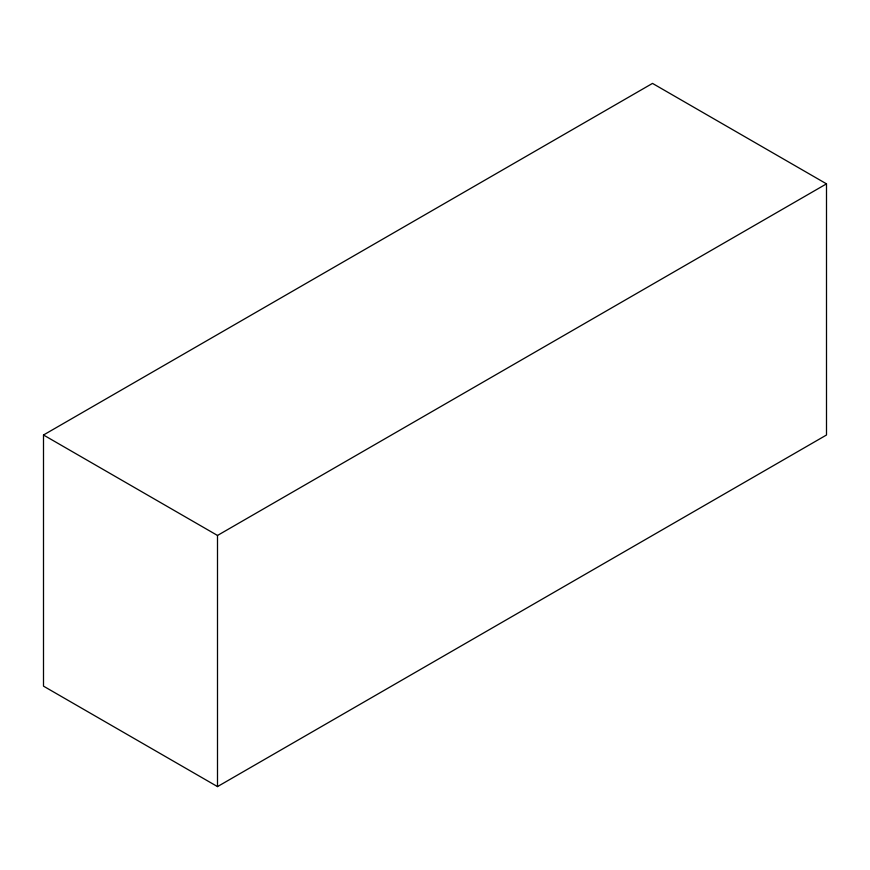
<?xml version="1.0" encoding="UTF-8"?>
<svg xmlns="http://www.w3.org/2000/svg" width="870" height="870" viewBox="0 0 870 870"><rect width="100%" height="100%" fill="white"/><g stroke="black" fill="none" stroke-linecap="round" stroke-linejoin="round"><path stroke-width="1.3" d="M43.5 435L652.5 83.4L826.5 183.853L826.5 435L217.5 786.6L43.5 686.147L43.5 435L217.5 535.452L826.5 183.853M217.5 535.452L217.5 786.6"/></g></svg>
